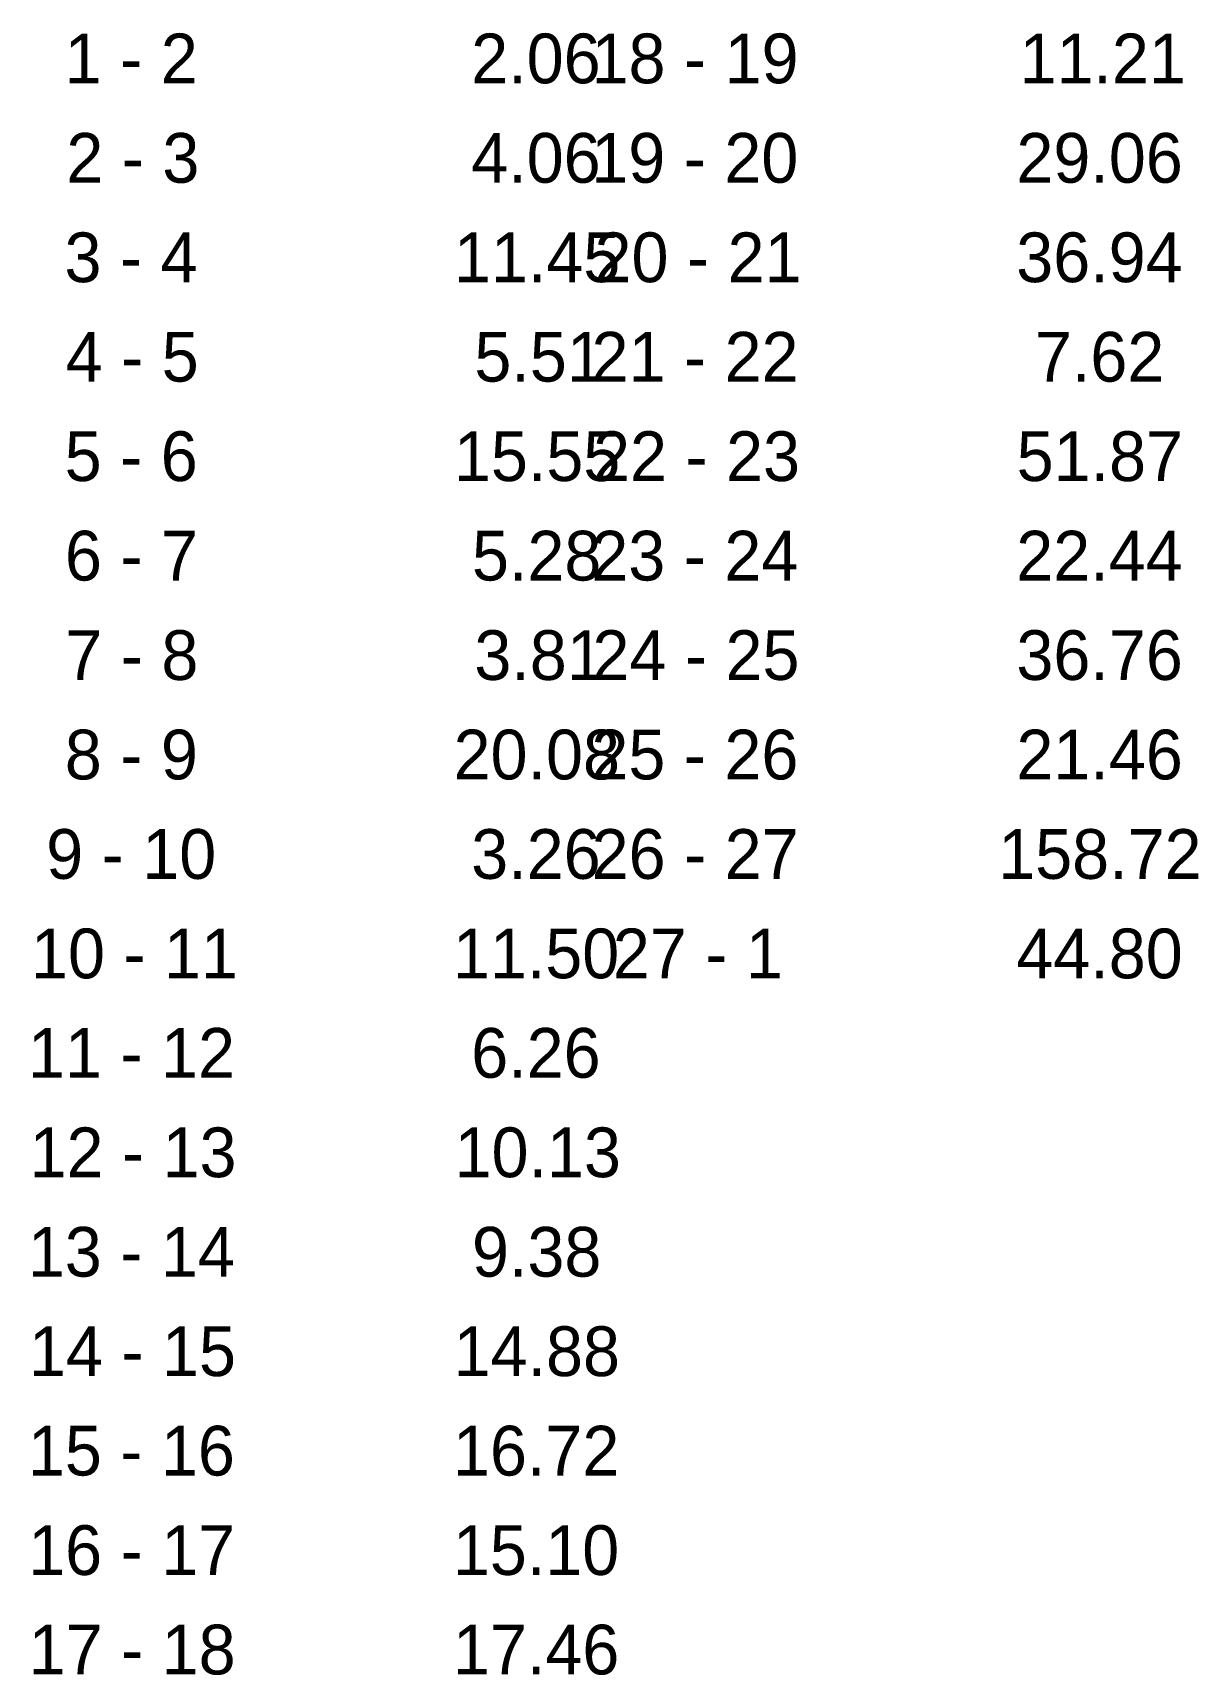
# Model space of a CAD drawing. Extents: x 530157 to 533668, y 1849341 to 1850012.
# Drawn here: x 530156.8 to 530297.4, y 1849340.6 to 1849538.7 of the extents above.
import ezdxf

# ---------------------------------------------------------------- set-up
doc = ezdxf.new("R2010")
doc.units = 0
doc.layers.add('Level 52', color=7, linetype='Continuous')

msp = doc.modelspace()

# ---------------------------------------------------------------- texts
at = {"layer": 'Level 52'}
for s, p in [('1 - 2', (530160.67, 1849532.65)), ('2.06', (530209.72, 1849532.65)), ('18 - 19', (530224.24, 1849532.65)), ('11.21', (530275.88, 1849532.65)), ('2 - 3', (530160.86, 1849520.65)), ('4.06', (530209.72, 1849520.65)), ('19 - 20', (530224.21, 1849520.65)), ('29.06', (530275.51, 1849520.65)), ('3 - 4', (530160.64, 1849508.65)), ('11.45', (530207.63, 1849508.65)), ('20 - 21', (530224.6, 1849508.65)), ('36.94', (530275.49, 1849508.65)), ('4 - 5', (530160.78, 1849496.65)), ('5.51', (530210.1, 1849496.65)), ('21 - 22', (530224.24, 1849496.65)), ('7.62', (530277.74, 1849496.65)), ('5 - 6', (530160.66, 1849484.65)), ('15.55', (530207.63, 1849484.65)), ('22 - 23', (530224.42, 1849484.65)), ('51.87', (530275.54, 1849484.65)), ('6 - 7', (530160.69, 1849472.65)), ('5.28', (530209.81, 1849472.65)), ('23 - 24', (530224.21, 1849472.65)), ('22.44', (530275.49, 1849472.65)), ('7 - 8', (530160.74, 1849460.65)), ('3.81', (530210.1, 1849460.65)), ('24 - 25', (530224.35, 1849460.65)), ('36.76', (530275.51, 1849460.65)), ('8 - 9', (530160.68, 1849448.65)), ('20.08', (530207.59, 1849448.65)), ('25 - 26', (530224.22, 1849448.65)), ('21.46', (530275.51, 1849448.65)), ('9 - 10', (530158.43, 1849436.65)), ('3.26', (530209.72, 1849436.65)), ('26 - 27', (530224.25, 1849436.65)), ('158.72', (530273.31, 1849436.65)), ('10 - 11', (530156.6, 1849424.65)), ('11.50', (530207.5, 1849424.65)), ('27 - 1', (530226.81, 1849424.65)), ('44.80', (530275.5, 1849424.65)), ('11 - 12', (530156.24, 1849412.65)), ('6.26', (530209.72, 1849412.65)), ('12 - 13', (530156.42, 1849400.65)), ('10.13', (530207.71, 1849400.65)), ('13 - 14', (530156.21, 1849388.65)), ('9.38', (530209.81, 1849388.65)), ('14 - 15', (530156.35, 1849376.65)), ('14.88', (530207.59, 1849376.65)), ('15 - 16', (530156.22, 1849364.65)), ('16.72', (530207.52, 1849364.65)), ('16 - 17', (530156.25, 1849352.65)), ('15.10', (530207.5, 1849352.65)), ('17 - 18', (530156.31, 1849340.65)), ('17.46', (530207.51, 1849340.65))]:
    msp.add_text(s, height=6, dxfattribs=at).set_placement(p)

doc.saveas('drawing.dxf')
